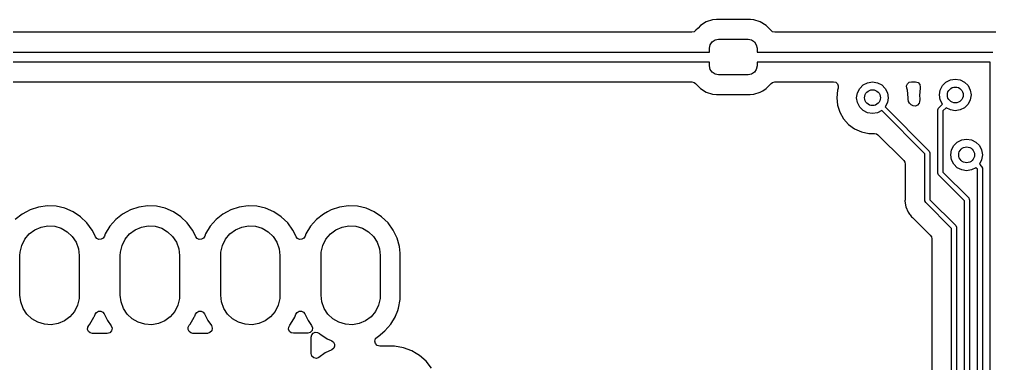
# Model space of a CAD drawing. Extents: x 30 to 259, y -142 to -25.
# Drawn here: x 43.27 to 67.87, y -105.89 to -97.19 of the extents above; entities that cross this region are included whole.
import ezdxf

# ---------------------------------------------------------------- set-up
doc = ezdxf.new("R2010")
doc.units = 0
doc.layers.add('BLACK', color=7, linetype='CONTINUOUS')

msp = doc.modelspace()

# ---------------------------------------------------------------- linework, layer by layer
at = {"layer": 'BLACK', "linetype": 'CONTINUOUS'}
for p, q in [((60.4394, -97.4096), (60.3845, -97.4645)), ((60.5045, -97.3445), (60.4394, -97.4096)), ((60.6488, -97.2555), (60.5045, -97.3445)), ((60.8098, -97.2021), (60.6488, -97.2555)), ((60.9092, -97.192), (60.8098, -97.2021)), ((61.7558, -97.192), (60.9092, -97.192)), ((61.766, -97.193), (61.7558, -97.192)), ((61.8552, -97.2021), (61.766, -97.193)), ((62.0162, -97.2555), (61.8552, -97.2021)), ((62.1605, -97.3445), (62.0162, -97.2555)), ((62.2805, -97.4645), (62.1605, -97.3445)), ((62.1605, -97.3445), (62.1605, -97.3445)), ((62.1605, -97.3445), (62.1605, -97.3445)), ((60.2829, -97.517), (33.8071, -97.517)), ((60.3433, -97.5013), (60.2829, -97.517)), ((60.3727, -97.4731), (60.3433, -97.5013)), ((60.3743, -97.4747), (60.3727, -97.4731)), ((60.3845, -97.4645), (60.3743, -97.4747)), ((60.3845, -97.4645), (60.3845, -97.4645)), ((62.2907, -97.4747), (62.2805, -97.4645)), ((62.2805, -97.4645), (62.2805, -97.4645)), ((62.2923, -97.4731), (62.2907, -97.4747)), ((62.3217, -97.5013), (62.2923, -97.4731)), ((62.3821, -97.517), (62.3217, -97.5013)), ((67.979, -97.517), (62.3821, -97.517)), ((60.7325, -97.9175), (60.7496, -97.8314)), ((60.7496, -97.8314), (60.7984, -97.7584)), ((60.7984, -97.7584), (60.8714, -97.7096)), ((60.8714, -97.7096), (60.9575, -97.6925)), ((60.9575, -97.6925), (61.7075, -97.6925)), ((61.7075, -97.6925), (61.7936, -97.7096)), ((61.7936, -97.7096), (61.8666, -97.7584)), ((61.8666, -97.7584), (61.9154, -97.8314)), ((61.9154, -97.8314), (61.9325, -97.9175)), ((33.3575, -98.0175), (60.7325, -98.0175)), ((60.7325, -98.0175), (60.7325, -97.9175)), ((61.9325, -97.9175), (61.9325, -98.0175)), ((61.9325, -98.0175), (67.9, -98.0175)), ((60.7325, -98.2675), (33.3575, -98.2675)), ((60.7325, -98.3675), (60.7325, -98.2675)), ((60.7496, -98.4536), (60.7325, -98.3675)), ((61.9325, -98.3675), (61.9154, -98.4536)), ((67.8365, -98.2675), (61.9325, -98.2675)), ((61.9325, -98.2675), (61.9325, -98.3675)), ((67.8365, -116.469), (67.8365, -98.2675)), ((60.7984, -98.5266), (60.7496, -98.4536)), ((60.8714, -98.5754), (60.7984, -98.5266)), ((60.9575, -98.5925), (60.8714, -98.5754)), ((61.7075, -98.5925), (60.9575, -98.5925)), ((61.7936, -98.5754), (61.7075, -98.5925)), ((61.8666, -98.5266), (61.7936, -98.5754)), ((61.9154, -98.4536), (61.8666, -98.5266)), ((33.8071, -98.768), (60.2829, -98.768)), ((60.2829, -98.768), (60.3433, -98.7837)), ((60.3433, -98.7837), (60.3727, -98.8118)), ((60.3727, -98.8118), (60.3743, -98.8103)), ((60.3743, -98.8103), (60.3845, -98.8205)), ((60.3845, -98.8205), (60.3845, -98.8205)), ((60.3845, -98.8205), (60.4482, -98.8842)), ((60.4482, -98.8842), (60.5045, -98.9405)), ((62.1605, -98.9405), (62.2805, -98.8205)), ((62.2805, -98.8205), (62.2907, -98.8103)), ((62.2805, -98.8205), (62.2805, -98.8205)), ((62.2907, -98.8103), (62.2923, -98.8118)), ((62.2923, -98.8118), (62.3217, -98.7837)), ((62.3217, -98.7837), (62.3821, -98.768)), ((62.3821, -98.768), (63.8677, -98.768)), ((63.8677, -98.768), (63.924, -98.7815)), ((63.924, -98.7815), (63.968, -98.8191)), ((63.968, -98.8191), (63.9902, -98.8726)), ((63.9902, -98.8726), (63.9857, -98.9303)), ((64.5308, -98.9354), (64.6193, -98.847)), ((64.6193, -98.847), (64.7308, -98.7901)), ((64.7308, -98.7901), (64.8544, -98.7706)), ((64.8544, -98.7706), (64.978, -98.7901)), ((64.978, -98.7901), (65.0896, -98.847)), ((65.0896, -98.847), (65.178, -98.9354)), ((65.7187, -98.8726), (65.7408, -98.8191)), ((65.7232, -98.9303), (65.7187, -98.8726)), ((65.7408, -98.8191), (65.7849, -98.7815)), ((65.7849, -98.7815), (65.8412, -98.768)), ((65.8412, -98.768), (65.9417, -98.768)), ((65.9417, -98.768), (66.0074, -98.7868)), ((66.0074, -98.7868), (66.0532, -98.8376)), ((66.0532, -98.8376), (66.065, -98.905)), ((66.5696, -98.9764), (66.6264, -98.8649)), ((66.6264, -98.8649), (66.7149, -98.7764)), ((66.7149, -98.7764), (66.8264, -98.7196)), ((66.8264, -98.7196), (66.95, -98.7)), ((66.95, -98.7), (67.0736, -98.7196)), ((67.0736, -98.7196), (67.1851, -98.7764)), ((67.1851, -98.7764), (67.2736, -98.8649)), ((67.2736, -98.8649), (67.3304, -98.9764)), ((60.5045, -98.9405), (60.6488, -99.0295)), ((60.6488, -99.0295), (60.6488, -99.0295)), ((60.6488, -99.0295), (60.6488, -99.0295)), ((60.6488, -99.0295), (60.8098, -99.0828)), ((60.8098, -99.0828), (60.9092, -99.093)), ((60.9092, -99.093), (61.7558, -99.093)), ((61.7558, -99.093), (61.8552, -99.0828)), ((61.8552, -99.0828), (62.0162, -99.0295)), ((62.0162, -99.0295), (62.0765, -98.9923)), ((62.0765, -98.9923), (62.1605, -98.9405)), ((62.1605, -98.9405), (62.1605, -98.9405)), ((62.1605, -98.9405), (62.1605, -98.9405)), ((63.9688, -98.9823), (63.949, -99.1706)), ((63.9857, -98.9303), (63.9688, -98.9823)), ((64.4544, -99.1706), (64.474, -99.047)), ((64.474, -99.047), (64.5308, -98.9354)), ((65.178, -98.9354), (65.2349, -99.047)), ((65.2349, -99.047), (65.2544, -99.1706)), ((65.7401, -98.9823), (65.7232, -98.9303)), ((65.7599, -99.1706), (65.7401, -98.9823)), ((66.0511, -99.0371), (66.0445, -99.1)), ((66.0445, -99.1), (66.0563, -99.212)), ((66.0643, -98.9117), (66.0511, -99.0371)), ((66.065, -98.905), (66.0643, -98.9117)), ((66.0643, -98.9117), (66.0643, -98.9117)), ((66.55, -99.1), (66.5696, -98.9764)), ((66.5696, -99.2236), (66.55, -99.1)), ((67.3304, -98.9764), (67.35, -99.1)), ((67.35, -99.1), (67.3304, -99.2236)), ((63.949, -99.1706), (63.9688, -99.3588)), ((63.9688, -99.3588), (64.0273, -99.5388)), ((64.474, -99.2942), (64.4544, -99.1706)), ((64.5308, -99.4057), (64.474, -99.2942)), ((65.2349, -99.2942), (65.1785, -99.4048)), ((65.2544, -99.1706), (65.2349, -99.2942)), ((65.7558, -99.2093), (65.7599, -99.1706)), ((65.7623, -99.2637), (65.7558, -99.2093)), ((65.7915, -99.31), (65.7623, -99.2637)), ((65.8303, -99.3488), (65.7915, -99.31)), ((65.882, -99.3798), (65.8303, -99.3488)), ((65.9422, -99.3828), (65.882, -99.3798)), ((65.9967, -99.357), (65.9422, -99.3828)), ((66.0326, -99.3086), (65.9967, -99.357)), ((66.0476, -99.2724), (66.0326, -99.3086)), ((66.0563, -99.212), (66.0476, -99.2724)), ((66.5286, -99.4316), (66.626, -99.3342)), ((66.626, -99.3342), (66.5696, -99.2236)), ((67.2736, -99.3351), (67.1851, -99.4236)), ((67.3304, -99.2236), (67.2736, -99.3351)), ((64.0273, -99.5388), (64.1219, -99.7028)), ((64.6193, -99.4942), (64.5308, -99.4057)), ((64.7308, -99.551), (64.6193, -99.4942)), ((64.8544, -99.5706), (64.7308, -99.551)), ((64.978, -99.551), (64.8544, -99.5706)), ((65.0887, -99.4946), (64.978, -99.551)), ((66.183, -100.589), (65.0887, -99.4946)), ((65.1785, -99.4048), (66.2914, -100.518)), ((66.51, -99.4765), (66.5286, -99.4316)), ((66.51, -101.078), (66.51, -99.4765)), ((66.5286, -99.4316), (66.5286, -99.4316)), ((66.7158, -99.424), (66.637, -99.5028)), ((66.637, -99.5028), (66.637, -101.051)), ((66.8264, -99.4804), (66.7158, -99.424)), ((66.95, -99.5), (66.8264, -99.4804)), ((67.0736, -99.4804), (66.95, -99.5)), ((67.1851, -99.4236), (67.0736, -99.4804)), ((64.1219, -99.7028), (64.2486, -99.8435)), ((64.2486, -99.8435), (64.4017, -99.9547)), ((64.4017, -99.9547), (64.5746, -100.032)), ((64.5746, -100.032), (64.7598, -100.071)), ((64.7598, -100.071), (64.906, -100.071)), ((64.906, -100.071), (64.9534, -100.081)), ((64.9534, -100.081), (64.9936, -100.107)), ((64.9936, -100.107), (65.6462, -100.76)), ((66.9134, -100.38), (67.0019, -100.292)), ((67.0019, -100.292), (67.1134, -100.235)), ((67.1134, -100.235), (67.237, -100.215)), ((67.237, -100.215), (67.3606, -100.235)), ((67.3606, -100.235), (67.4721, -100.292)), ((67.4721, -100.292), (67.5606, -100.38)), ((66.183, -101.777), (66.183, -100.589)), ((66.2914, -100.518), (66.31, -100.563)), ((66.31, -100.563), (66.31, -101.751)), ((66.837, -100.615), (66.8566, -100.492)), ((66.8566, -100.739), (66.837, -100.615)), ((66.8566, -100.492), (66.9134, -100.38)), ((67.5606, -100.38), (67.6174, -100.492)), ((67.6174, -100.492), (67.637, -100.615)), ((67.637, -100.615), (67.6174, -100.739)), ((65.6462, -100.76), (65.6731, -100.8)), ((65.6731, -100.8), (65.6825, -100.848)), ((65.6825, -100.848), (65.6825, -101.732)), ((66.9134, -100.851), (66.8566, -100.739)), ((67.0019, -100.939), (66.9134, -100.851)), ((67.6174, -100.739), (67.561, -100.85)), ((67.561, -100.85), (67.6179, -100.907)), ((66.5286, -101.122), (66.51, -101.078)), ((66.637, -101.051), (67.2909, -101.705)), ((67.1134, -100.996), (67.0019, -100.939)), ((67.237, -101.015), (67.1134, -100.996)), ((67.3606, -100.996), (67.237, -101.015)), ((67.4712, -100.94), (67.3606, -100.996)), ((67.5095, -100.978), (67.4712, -100.94)), ((67.5095, -116.142), (67.5095, -100.978)), ((67.6179, -100.907), (67.6365, -100.951)), ((67.6365, -100.951), (67.6365, -116.206)), ((67.1825, -101.776), (66.5286, -101.122)), ((65.681, -101.752), (65.6776, -101.777)), ((65.6776, -101.777), (65.6918, -101.885)), ((65.6814, -101.749), (65.681, -101.752)), ((65.6825, -101.732), (65.6814, -101.749)), ((66.2016, -101.822), (66.183, -101.777)), ((66.8555, -102.476), (66.2016, -101.822)), ((66.31, -101.751), (66.9639, -102.405)), ((67.1825, -103.9), (67.1825, -101.776)), ((67.2909, -101.705), (67.3057, -101.741)), ((67.3057, -101.741), (67.3095, -101.75)), ((67.3095, -101.75), (67.3095, -103.9)), ((43.4457, -102.054), (43.3383, -102.112)), ((43.5365, -102.005), (43.4457, -102.054)), ((43.7506, -101.936), (43.5365, -102.005)), ((43.9737, -101.906), (43.7506, -101.936)), ((44.1985, -101.916), (43.9737, -101.906)), ((44.418, -101.966), (44.1985, -101.916)), ((44.625, -102.054), (44.418, -101.966)), ((44.8128, -102.178), (44.625, -102.054)), ((45.9857, -102.054), (45.8783, -102.112)), ((46.0765, -102.005), (45.9857, -102.054)), ((46.2906, -101.936), (46.0765, -102.005)), ((46.5137, -101.906), (46.2906, -101.936)), ((46.7385, -101.916), (46.5137, -101.906)), ((46.958, -101.966), (46.7385, -101.916)), ((47.165, -102.054), (46.958, -101.966)), ((47.3528, -102.178), (47.165, -102.054)), ((48.5257, -102.054), (48.4183, -102.112)), ((48.6165, -102.005), (48.5257, -102.054)), ((48.8306, -101.936), (48.6165, -102.005)), ((49.0537, -101.906), (48.8306, -101.936)), ((49.2785, -101.916), (49.0537, -101.906)), ((49.498, -101.966), (49.2785, -101.916)), ((49.705, -102.054), (49.498, -101.966)), ((49.8928, -102.178), (49.705, -102.054)), ((51.0657, -102.054), (50.9583, -102.112)), ((51.1565, -102.005), (51.0657, -102.054)), ((51.3706, -101.936), (51.1565, -102.005)), ((51.5937, -101.906), (51.3706, -101.936)), ((51.8185, -101.916), (51.5937, -101.906)), ((52.038, -101.966), (51.8185, -101.916)), ((52.245, -102.054), (52.038, -101.966)), ((52.4328, -102.178), (52.245, -102.054)), ((65.6918, -101.885), (65.697, -101.925)), ((65.697, -101.925), (65.7538, -102.062)), ((65.7538, -102.062), (65.7924, -102.112)), ((43.3383, -102.112), (43.1623, -102.252)), ((43.3383, -102.112), (43.3383, -102.112)), ((43.3383, -102.112), (43.3383, -102.112)), ((44.9755, -102.334), (44.8128, -102.178)), ((44.8128, -102.178), (44.8128, -102.178)), ((44.8128, -102.178), (44.8128, -102.178)), ((45.1078, -102.516), (44.9755, -102.334)), ((45.7023, -102.252), (45.5542, -102.422)), ((45.8783, -102.112), (45.7023, -102.252)), ((45.8783, -102.112), (45.8783, -102.112)), ((45.8783, -102.112), (45.8783, -102.112)), ((47.5155, -102.334), (47.3528, -102.178)), ((47.3528, -102.178), (47.3528, -102.178)), ((47.3528, -102.178), (47.3528, -102.178)), ((47.6478, -102.516), (47.5155, -102.334)), ((48.2423, -102.252), (48.0942, -102.422)), ((48.4183, -102.112), (48.2423, -102.252)), ((48.4183, -102.112), (48.4183, -102.112)), ((48.4183, -102.112), (48.4183, -102.112)), ((50.0555, -102.334), (49.8928, -102.178)), ((49.8928, -102.178), (49.8928, -102.178)), ((49.8928, -102.178), (49.8928, -102.178)), ((50.1878, -102.516), (50.0555, -102.334)), ((50.7823, -102.252), (50.6342, -102.422)), ((50.9583, -102.112), (50.7823, -102.252)), ((50.9583, -102.112), (50.9583, -102.112)), ((50.9583, -102.112), (50.9583, -102.112)), ((52.5955, -102.334), (52.4328, -102.178)), ((52.4328, -102.178), (52.4328, -102.178)), ((52.4328, -102.178), (52.4328, -102.178)), ((52.7278, -102.516), (52.5955, -102.334)), ((65.7924, -102.112), (65.808, -102.132)), ((65.808, -102.132), (65.808, -102.132)), ((65.808, -102.132), (65.8442, -102.18)), ((65.8442, -102.18), (65.8674, -102.197)), ((65.8674, -102.197), (65.8796, -102.208)), ((65.8796, -102.208), (66.3187, -102.647)), ((43.5153, -102.614), (43.655, -102.51)), ((43.655, -102.51), (43.8149, -102.442)), ((43.8149, -102.442), (43.9864, -102.411)), ((43.9864, -102.411), (44.1602, -102.421)), ((44.1602, -102.421), (44.3271, -102.471)), ((44.3271, -102.471), (44.4779, -102.558)), ((44.4779, -102.558), (44.6045, -102.678)), ((45.1556, -102.615), (45.1078, -102.516)), ((45.5542, -102.422), (45.4388, -102.615)), ((46.0553, -102.614), (46.195, -102.51)), ((46.195, -102.51), (46.3549, -102.442)), ((46.3549, -102.442), (46.5264, -102.411)), ((46.5264, -102.411), (46.7002, -102.421)), ((46.7002, -102.421), (46.8671, -102.471)), ((46.8671, -102.471), (47.0179, -102.558)), ((47.0179, -102.558), (47.1445, -102.678)), ((47.6956, -102.615), (47.6478, -102.516)), ((48.0942, -102.422), (47.9788, -102.615)), ((48.5953, -102.614), (48.735, -102.51)), ((48.735, -102.51), (48.8949, -102.442)), ((48.8949, -102.442), (49.0664, -102.411)), ((49.0664, -102.411), (49.2402, -102.421)), ((49.2402, -102.421), (49.4071, -102.471)), ((49.4071, -102.471), (49.5579, -102.558)), ((49.5579, -102.558), (49.6845, -102.678)), ((50.2356, -102.615), (50.1878, -102.516)), ((50.6342, -102.422), (50.5188, -102.615)), ((51.1353, -102.614), (51.275, -102.51)), ((51.275, -102.51), (51.4349, -102.442)), ((51.4349, -102.442), (51.6064, -102.411)), ((51.6064, -102.411), (51.7802, -102.421)), ((51.7802, -102.421), (51.9471, -102.471)), ((51.9471, -102.471), (52.0979, -102.558)), ((52.0979, -102.558), (52.2245, -102.678)), ((52.8255, -102.719), (52.7278, -102.516)), ((66.8555, -115.125), (66.8555, -102.476)), ((66.9639, -102.405), (66.9796, -102.443)), ((66.9796, -102.443), (66.9825, -102.45)), ((66.9825, -102.45), (66.9825, -115.125)), ((43.3252, -102.903), (43.4034, -102.748)), ((43.4034, -102.748), (43.5153, -102.614)), ((44.6045, -102.678), (44.7002, -102.823)), ((44.7002, -102.823), (44.7598, -102.987)), ((45.1889, -102.684), (45.1556, -102.615)), ((45.225, -102.729), (45.1889, -102.684)), ((45.2774, -102.752), (45.225, -102.729)), ((45.3347, -102.75), (45.2774, -102.752)), ((45.3847, -102.722), (45.3347, -102.75)), ((45.4167, -102.674), (45.3847, -102.722)), ((45.4388, -102.615), (45.4167, -102.674)), ((45.8652, -102.903), (45.9434, -102.748)), ((45.9434, -102.748), (46.0553, -102.614)), ((47.1445, -102.678), (47.2402, -102.823)), ((47.2402, -102.823), (47.2998, -102.987)), ((47.7289, -102.684), (47.6956, -102.615)), ((47.765, -102.729), (47.7289, -102.684)), ((47.8174, -102.752), (47.765, -102.729)), ((47.8747, -102.75), (47.8174, -102.752)), ((47.9247, -102.722), (47.8747, -102.75)), ((47.9567, -102.674), (47.9247, -102.722)), ((47.9788, -102.615), (47.9567, -102.674)), ((48.4052, -102.903), (48.4834, -102.748)), ((48.4834, -102.748), (48.5953, -102.614)), ((49.6845, -102.678), (49.7802, -102.823)), ((49.7802, -102.823), (49.8398, -102.987)), ((50.2689, -102.684), (50.2356, -102.615)), ((50.305, -102.729), (50.2689, -102.684)), ((50.3574, -102.752), (50.305, -102.729)), ((50.4147, -102.75), (50.3574, -102.752)), ((50.4647, -102.722), (50.4147, -102.75)), ((50.4967, -102.674), (50.4647, -102.722)), ((50.5188, -102.615), (50.4967, -102.674)), ((50.9452, -102.903), (51.0234, -102.748)), ((51.0234, -102.748), (51.1353, -102.614)), ((52.2245, -102.678), (52.3202, -102.823)), ((52.3202, -102.823), (52.3798, -102.987)), ((52.8854, -102.936), (52.8255, -102.719)), ((66.3187, -102.647), (66.3456, -102.688)), ((66.3456, -102.688), (66.355, -102.735)), ((66.355, -102.735), (66.355, -114.864)), ((43.28, -103.16), (43.2851, -103.073)), ((43.2851, -103.073), (43.3252, -102.903)), ((44.7598, -102.987), (44.78, -103.16)), ((45.82, -103.16), (45.8251, -103.073)), ((45.8251, -103.073), (45.8652, -102.903)), ((47.2998, -102.987), (47.32, -103.16)), ((48.36, -103.16), (48.3651, -103.073)), ((48.3651, -103.073), (48.4052, -102.903)), ((49.8398, -102.987), (49.86, -103.16)), ((50.9, -103.16), (50.9051, -103.073)), ((50.9051, -103.073), (50.9452, -102.903)), ((52.3798, -102.987), (52.4, -103.16)), ((52.9005, -103.104), (52.8854, -102.936)), ((43.28, -104.16), (43.28, -103.16)), ((44.78, -103.16), (44.78, -104.16)), ((45.82, -104.16), (45.82, -103.16)), ((47.32, -103.16), (47.32, -104.16)), ((48.36, -104.16), (48.36, -103.16)), ((49.86, -103.16), (49.86, -104.16)), ((50.9, -104.16), (50.9, -103.16)), ((52.4, -103.16), (52.4, -104.16)), ((52.9005, -104.273), (52.9005, -103.104)), ((67.1825, -115.816), (67.1825, -103.9)), ((67.3095, -103.9), (67.3095, -115.879)), ((43.3002, -104.333), (43.28, -104.16)), ((44.7749, -104.247), (44.7348, -104.417)), ((44.78, -104.16), (44.7749, -104.247)), ((45.8402, -104.333), (45.82, -104.16)), ((47.3149, -104.247), (47.2748, -104.417)), ((47.32, -104.16), (47.3149, -104.247)), ((48.3802, -104.333), (48.36, -104.16)), ((49.8549, -104.247), (49.8148, -104.417)), ((49.86, -104.16), (49.8549, -104.247)), ((50.9202, -104.333), (50.9, -104.16)), ((52.3949, -104.247), (52.3548, -104.417)), ((52.4, -104.16), (52.3949, -104.247)), ((52.8603, -104.494), (52.9005, -104.273)), ((43.3598, -104.497), (43.3002, -104.333)), ((43.4555, -104.642), (43.3598, -104.497)), ((44.7348, -104.417), (44.6566, -104.572)), ((45.8998, -104.497), (45.8402, -104.333)), ((45.9955, -104.642), (45.8998, -104.497)), ((47.2748, -104.417), (47.1966, -104.572)), ((48.4398, -104.497), (48.3802, -104.333)), ((48.5355, -104.642), (48.4398, -104.497)), ((49.8148, -104.417), (49.7366, -104.572)), ((50.9798, -104.497), (50.9202, -104.333)), ((51.0755, -104.642), (50.9798, -104.497)), ((52.3548, -104.417), (52.2766, -104.572)), ((52.784, -104.697), (52.8391, -104.551)), ((52.8391, -104.551), (52.8603, -104.494)), ((43.5821, -104.762), (43.4555, -104.642)), ((43.7329, -104.849), (43.5821, -104.762)), ((44.5447, -104.706), (44.405, -104.81)), ((44.6566, -104.572), (44.5447, -104.706)), ((45.0458, -104.898), (45.1521, -104.72)), ((45.1521, -104.72), (45.1612, -104.705)), ((45.1612, -104.705), (45.164, -104.697)), ((45.164, -104.697), (45.1833, -104.646)), ((45.1833, -104.646), (45.2153, -104.598)), ((45.2153, -104.598), (45.2653, -104.57)), ((45.2653, -104.57), (45.3226, -104.568)), ((45.3226, -104.568), (45.375, -104.591)), ((45.375, -104.591), (45.4111, -104.636)), ((45.4111, -104.636), (45.4517, -104.72)), ((45.4517, -104.72), (45.4922, -104.804)), ((46.1221, -104.762), (45.9955, -104.642)), ((46.2729, -104.849), (46.1221, -104.762)), ((47.0847, -104.706), (46.945, -104.81)), ((47.1966, -104.572), (47.0847, -104.706)), ((47.5858, -104.898), (47.6921, -104.72)), ((47.6921, -104.72), (47.7012, -104.705)), ((47.7012, -104.705), (47.704, -104.697)), ((47.704, -104.697), (47.7233, -104.646)), ((47.7233, -104.646), (47.7553, -104.598)), ((47.7553, -104.598), (47.8053, -104.57)), ((47.8053, -104.57), (47.8626, -104.568)), ((47.8626, -104.568), (47.915, -104.591)), ((47.915, -104.591), (47.9511, -104.636)), ((47.9511, -104.636), (48.0322, -104.804)), ((48.6621, -104.762), (48.5355, -104.642)), ((48.8129, -104.849), (48.6621, -104.762)), ((49.6247, -104.706), (49.485, -104.81)), ((49.7366, -104.572), (49.6247, -104.706)), ((50.1258, -104.898), (50.2321, -104.72)), ((50.2321, -104.72), (50.2412, -104.705)), ((50.2412, -104.705), (50.244, -104.697)), ((50.244, -104.697), (50.2633, -104.646)), ((50.2633, -104.646), (50.2953, -104.598)), ((50.2953, -104.598), (50.3453, -104.57)), ((50.3453, -104.57), (50.4026, -104.568)), ((50.4026, -104.568), (50.455, -104.591)), ((50.455, -104.591), (50.4911, -104.636)), ((50.4911, -104.636), (50.5722, -104.804)), ((51.2021, -104.762), (51.0755, -104.642)), ((51.3529, -104.849), (51.2021, -104.762)), ((52.1647, -104.706), (52.025, -104.81)), ((52.2766, -104.572), (52.1647, -104.706)), ((52.6658, -104.898), (52.7812, -104.705)), ((52.7812, -104.705), (52.784, -104.697)), ((43.8998, -104.899), (43.7329, -104.849)), ((44.0736, -104.909), (43.8998, -104.899)), ((44.2451, -104.878), (44.0736, -104.909)), ((44.405, -104.81), (44.2451, -104.878)), ((44.9935, -105.032), (44.9953, -104.975)), ((45.0168, -105.083), (44.9935, -105.032)), ((44.9953, -104.975), (45.0217, -104.926)), ((45.0217, -104.926), (45.0458, -104.898)), ((45.4922, -104.804), (45.5865, -104.934)), ((45.5865, -104.934), (45.6098, -104.997)), ((45.6098, -104.997), (45.5967, -105.063)), ((46.4398, -104.899), (46.2729, -104.849)), ((46.6136, -104.909), (46.4398, -104.899)), ((46.7851, -104.878), (46.6136, -104.909)), ((46.945, -104.81), (46.7851, -104.878)), ((47.5362, -105.028), (47.5379, -104.972)), ((47.5595, -105.08), (47.5362, -105.028)), ((47.5379, -104.972), (47.5644, -104.922)), ((47.5644, -104.922), (47.5858, -104.898)), ((48.0322, -104.804), (48.1243, -104.931)), ((48.1243, -104.931), (48.1476, -104.994)), ((48.1476, -104.994), (48.1345, -105.06)), ((48.9798, -104.899), (48.8129, -104.849)), ((49.1536, -104.909), (48.9798, -104.899)), ((49.3251, -104.878), (49.1536, -104.909)), ((49.485, -104.81), (49.3251, -104.878)), ((50.0788, -105.025), (50.0806, -104.969)), ((50.1021, -105.077), (50.0788, -105.025)), ((50.0806, -104.969), (50.107, -104.919)), ((50.107, -104.919), (50.1258, -104.898)), ((50.5722, -104.804), (50.6621, -104.928)), ((50.6621, -104.928), (50.6854, -104.991)), ((50.6854, -104.991), (50.6723, -105.057)), ((51.5198, -104.899), (51.3529, -104.849)), ((51.6936, -104.909), (51.5198, -104.899)), ((51.8651, -104.878), (51.6936, -104.909)), ((52.025, -104.81), (51.8651, -104.878)), ((52.5177, -105.068), (52.6658, -104.898)), ((45.0604, -105.118), (45.0168, -105.083)), ((45.1152, -105.131), (45.0604, -105.118)), ((45.4863, -105.131), (45.1152, -105.131)), ((45.5511, -105.112), (45.4863, -105.131)), ((45.5967, -105.063), (45.5511, -105.112)), ((47.603, -105.115), (47.5595, -105.08)), ((47.6579, -105.128), (47.603, -105.115)), ((48.0241, -105.128), (47.6579, -105.128)), ((48.0889, -105.109), (48.0241, -105.128)), ((48.1345, -105.06), (48.0889, -105.109)), ((50.1457, -105.112), (50.1021, -105.077)), ((50.2005, -105.125), (50.1457, -105.112)), ((50.5619, -105.125), (50.2005, -105.125)), ((50.6266, -105.106), (50.5619, -105.125)), ((50.6723, -105.057), (50.6266, -105.106)), ((50.6505, -105.225), (50.6638, -105.169)), ((50.6505, -105.637), (50.6505, -105.225)), ((50.6638, -105.169), (50.7007, -105.125)), ((50.7007, -105.125), (50.7535, -105.102)), ((50.7535, -105.102), (50.8107, -105.106)), ((50.8107, -105.106), (50.8602, -105.135)), ((50.8602, -105.135), (50.8629, -105.138)), ((50.8629, -105.138), (50.8672, -105.142)), ((50.8672, -105.142), (51.055, -105.266)), ((51.055, -105.266), (51.1576, -105.309)), ((52.2607, -105.323), (52.2789, -105.261)), ((52.2789, -105.261), (52.326, -105.216)), ((52.326, -105.216), (52.3417, -105.208)), ((52.3417, -105.208), (52.5177, -105.068)), ((51.1576, -105.309), (51.1703, -105.315)), ((51.1703, -105.315), (51.2156, -105.348)), ((51.2192, -105.505), (51.1753, -105.541)), ((51.2156, -105.348), (51.2416, -105.398)), ((51.2429, -105.454), (51.2192, -105.505)), ((51.2416, -105.398), (51.2429, -105.454)), ((52.2766, -105.386), (52.2607, -105.323)), ((52.3221, -105.433), (52.2766, -105.386)), ((52.3847, -105.45), (52.3221, -105.433)), ((52.7625, -105.45), (52.3847, -105.45)), ((52.984, -105.49), (52.7625, -105.45)), ((53.1948, -105.569), (52.984, -105.49)), ((50.6688, -105.702), (50.6505, -105.637)), ((50.7182, -105.748), (50.6688, -105.702)), ((50.7842, -105.761), (50.7182, -105.748)), ((50.8474, -105.737), (50.7842, -105.761)), ((51.006, -105.622), (50.8474, -105.737)), ((51.1753, -105.541), (51.006, -105.622)), ((53.3091, -105.637), (53.1948, -105.569)), ((53.388, -105.684), (53.3091, -105.637)), ((53.5575, -105.832), (53.388, -105.684)), ((53.6979, -106.008), (53.5575, -105.832))]:
    msp.add_line(p, q, dxfattribs=at)
at = {"layer": 'BLACK'}
for centre in [(64.8544, -99.1706), (66.95, -99.1), (67.237, -100.615)]:
    msp.add_circle(centre, 0.2, dxfattribs=at)

doc.saveas('drawing.dxf')
